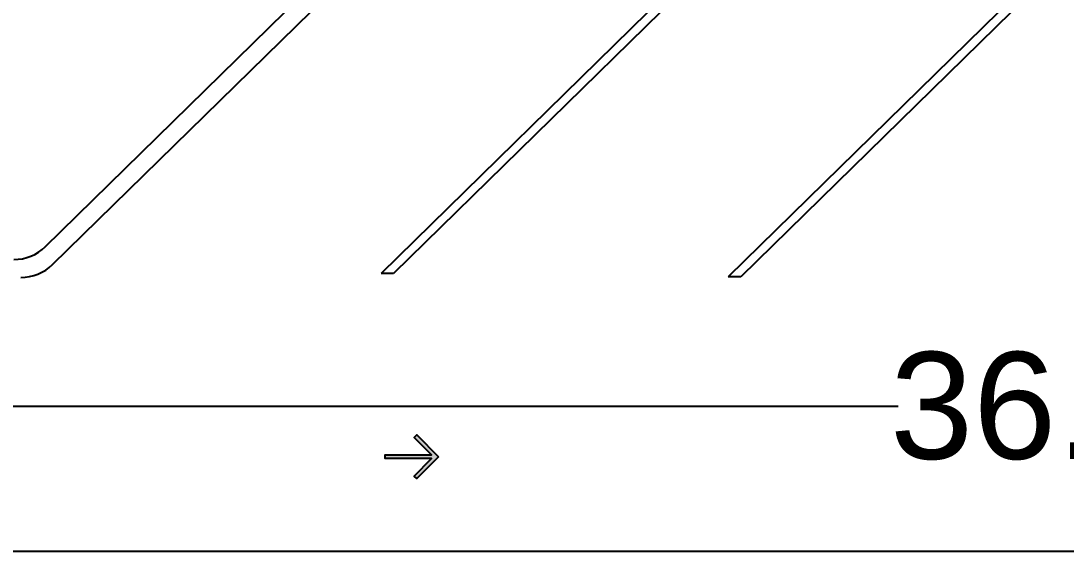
# Model space of a CAD drawing. Header units: millimetres. Extents: x 793 to 3159, y 750 to 2095.
# Drawn here: x 1177.79 to 1189.51, y 996.43 to 1002.38 of the extents above; entities that cross this region are included whole.
import ezdxf

# ---------------------------------------------------------------- set-up
doc = ezdxf.new("R2010")
doc.units = ezdxf.units.MM
doc.linetypes.add('CONTINUA', pattern=[0])
doc.layers.add('A- SEÑALIZACION VIAL', color=250, linetype='Continuous')
doc.layers.add('A-BANQUETA', color=8, linetype='Continuous')
doc.styles.get("Standard").update_dxf_attribs({"font": 'arial.ttf'})
doc.dimstyles.get("Standard").update_dxf_attribs({"dimtxt": 1.2, "dimasz": 0.18, "dimexe": 0.18, "dimexo": 0.0625, "dimgap": 0.09, "dimtad": 0, "dimtih": 1, "dimtoh": 1, "dimdec": 4, "dimlfac": -1, "dimzin": 0, "dimdsep": 46, "dimtxsty": 'Standard', "dimcen": 0.09, "dimadec": 0, "dimazin": 0, "dimtfac": 1, "dimtdec": 4, "dimtofl": 0, "dimtmove": 0, "dimatfit": 3, "dimfxl": 1, "dimtolj": 1, "dimtzin": 0, "dimarcsym": 0})

# ---------------------------------------------------------------- blocks, each defined once
blk = doc.blocks.new('flecha')
at = {"layer": 'A- SEÑALIZACION VIAL'}
h = blk.add_hatch(color=256, dxfattribs=at)
h.dxf.hatch_style = 1
h.paths.add_polyline_path([(2184.893, 719.209), (2184.401, 718.717), (2184.343, 718.775), (2184.736, 719.168), (2183.69, 719.168), (2183.69, 719.25), (2184.736, 719.25), (2184.343, 719.643), (2184.401, 719.701)])
blk.add_lwpolyline([(2184.893, 719.209), (2184.401, 718.717), (2184.343, 718.775), (2184.736, 719.168), (2183.69, 719.168), (2183.69, 719.25), (2184.736, 719.25), (2184.343, 719.643), (2184.401, 719.701)], close=True, dxfattribs=at)
blk = doc.blocks.new('*D231')
at = {"layer": 'Defpoints', "color": 0, "lineweight": -2, "transparency": 16777216}
for p, q in [((1172.487, 996.491), (1172.487, 998.235)), ((1208.64, 996.491), (1208.64, 998.235)), ((1172.667, 998.055), (1187.625, 998.055)), ((1208.46, 998.055), (1193.502, 998.055))]:
    blk.add_line(p, q, dxfattribs=at)
at = {"layer": 'Defpoints', "color": 0, "transparency": 16777216}
for p in [(1208.64, 998.055), (1172.487, 996.428), (1208.64, 996.428)]:
    blk.add_point(p, dxfattribs=at)
for points in [[(1172.667, 998.085), (1172.667, 998.025), (1172.487, 998.055)], [(1208.46, 998.085), (1208.46, 998.025), (1208.64, 998.055)]]:
    blk.add_solid(points, dxfattribs=at)
at = {"layer": 'Defpoints', "color": 0, "transparency": 16777216, "insert": (1190.564, 998.055), "char_height": 1.2, "attachment_point": 5}
blk.add_mtext('\\A1;36.1531', dxfattribs=at)

msp = doc.modelspace()

# ---------------------------------------------------------------- linework, layer by layer
at = {"layer": 'A-BANQUETA', "linetype": 'CONTINUA', "ltscale": 0.5}
for p, q in [((1178.06333, 999.84546, 293.72089), (1183.67519, 1005.34993, 293.72089)), ((1178.14424, 999.64462, 293.72089), (1183.67342, 1005.06621, 293.72089)), ((1185.52756, 1003.17719, 293.72089), (1181.82726, 999.54544, 293.72089)), ((1185.5976, 1003.10582, 293.72089), (1181.96833, 999.54378, 293.72089)), ((1189.42149, 1003.137, 293.72089), (1185.71963, 999.50858, 293.72089)), ((1189.49149, 1003.06558, 293.72089), (1185.8608, 999.50693, 293.72089)), ((1187.74041, 1001.3531, 293.72089), (1187.74234, 1001.35114, 293.72089)), ((1181.96833, 999.54378, 293.72089), (1181.82726, 999.54544, 293.72089)), ((1185.8608, 999.50693, 293.72089), (1185.71963, 999.50858, 293.72089))]:
    msp.add_line(p, q, dxfattribs=at)
for centre, end in [((1177.71321, 1000.20241, 293.72089), 314.446525), ((1177.79418, 1000.00163, 293.72089), 314.437085)]:
    msp.add_arc(centre, 0.5, 269.456128, end, dxfattribs=at)
at = {"layer": 'Defpoints', "color": 40, "true_color": 0xfaa21b}
msp.add_line((1172.48717, 996.42816), (1208.64027, 996.42816), dxfattribs=at)

# ---------------------------------------------------------------- block references
at = {"layer": 'A-BANQUETA', "linetype": 'CONTINUA', "ltscale": 0.5, "xscale": 0.5, "yscale": 0.5, "zscale": 0.5}
msp.add_blockref('flecha', (90.02711, 637.88386, 293.72089), dxfattribs=at)

# ---------------------------------------------------------------- dimensions: what is measured, and where the dimension line sits
at = {"layer": 'Defpoints', "color": 1}
dim = msp.add_linear_dim(base=(1208.64027, 998.05492), p1=(1172.48717, 996.42816), p2=(1208.64027, 996.42816), dimstyle='Standard', dxfattribs=at)
dim.commit()
dim.dimension.update_dxf_attribs({"geometry": '*D231', "text_midpoint": (1190.56372, 998.05492)})

doc.saveas('drawing.dxf')
